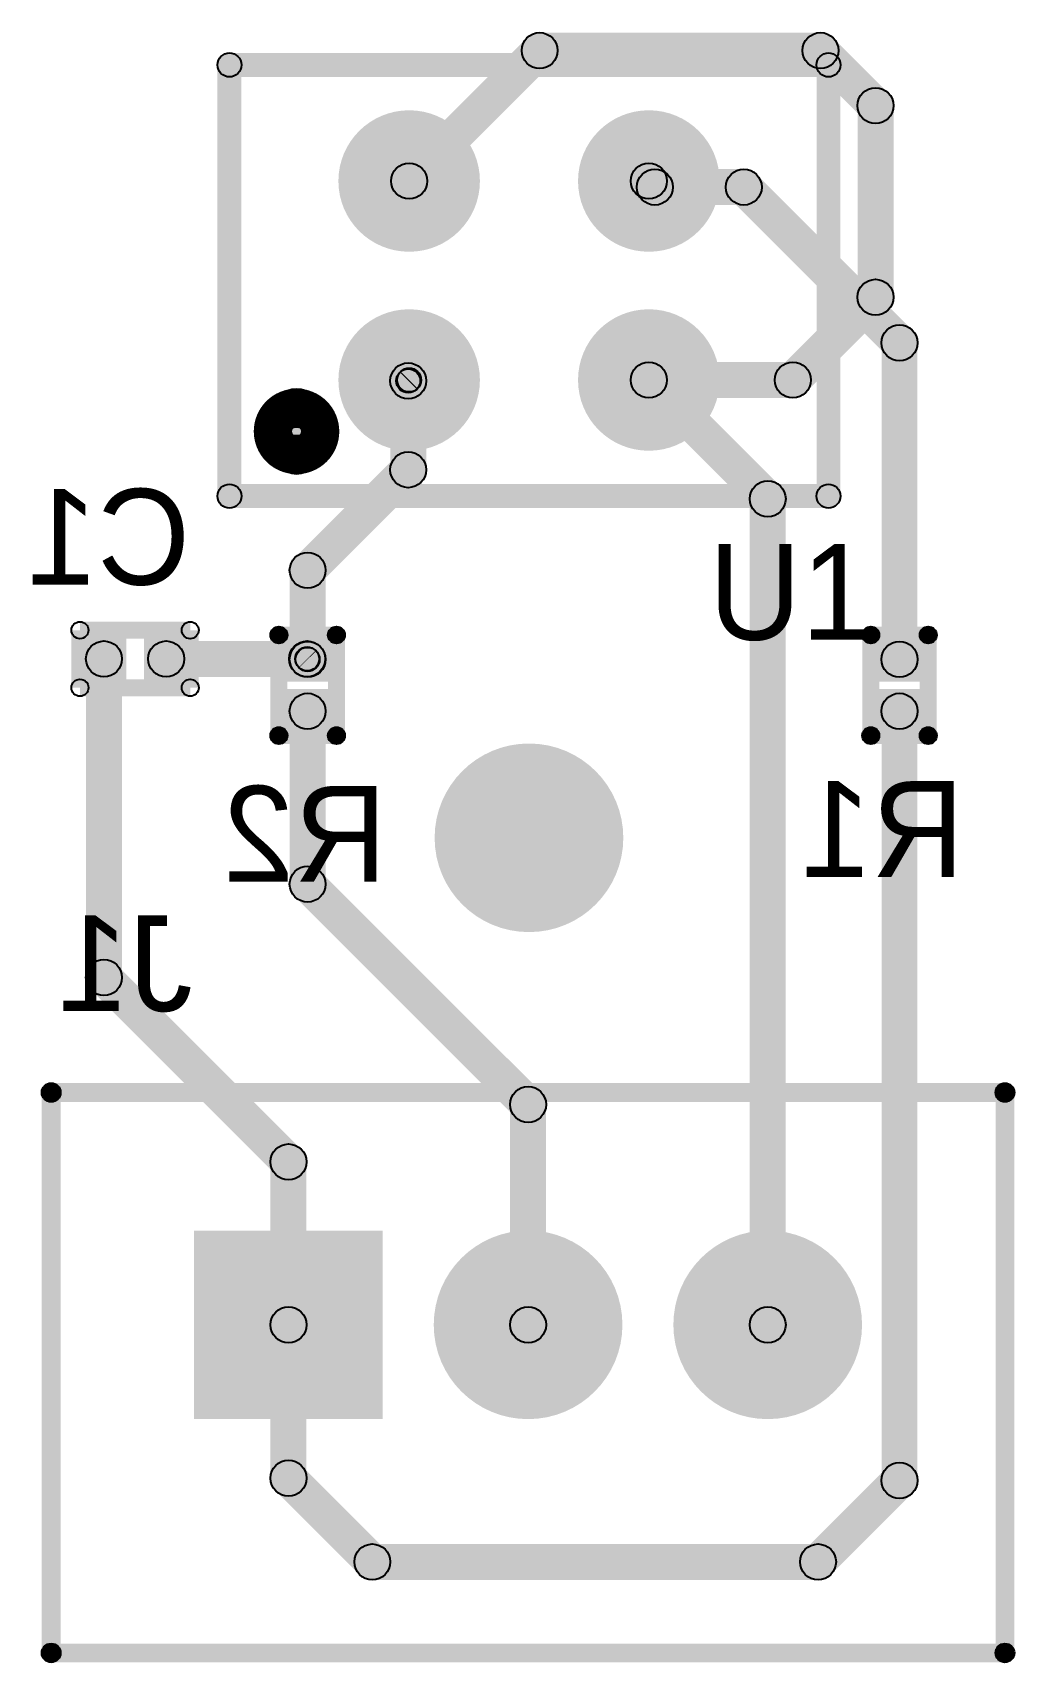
# Model space of a CAD drawing. Header units: millimetres. Extents: x 2.987 to 3.397, y 2.503 to 3.184.
import ezdxf

# ---------------------------------------------------------------- set-up
doc = ezdxf.new("R2010")
doc.units = ezdxf.units.MM
doc.header["$MEASUREMENT"] = 0
for name, color, linetype in [('BottomLayer', 5, 'Continuous'), ('BottomOverlay', 54, 'Continuous'), ('BottomPaste', 16, 'Continuous'), ('BottomSolder', 6, 'Continuous'), ('MultiLayer', 9, 'Continuous'), ('PadHoleLayer', 156, 'Continuous'), ('TopLayer', 1, 'Continuous'), ('TopOverlay', 2, 'Continuous'), ('TopSolder', 216, 'Continuous')]:
    doc.layers.add(name, color=color, linetype=linetype)

# ---------------------------------------------------------------- blocks, each defined once
blk = doc.blocks.new('B3B_XH_A_LF__SN__B_1')
at = {"layer": 'BottomLayer'}
blk.add_hatch(color=5, dxfattribs=at).paths.add_polyline_path([(-0.18937, 0.03937), (-0.11063, 0.03937), (-0.11063, -0.03937), (-0.18937, -0.03937)])
h = blk.add_hatch(color=5, dxfattribs=at)
edge = h.paths.add_edge_path()
edge.add_arc((-0.05, 0), 0.03937, 0, 360)
h = blk.add_hatch(color=5, dxfattribs=at)
edge = h.paths.add_edge_path()
edge.add_arc((0.05, 0), 0.03937, 0, 360)
at = {"layer": 'BottomOverlay'}
h = blk.add_hatch(color=54, dxfattribs=at)
edge = h.paths.add_edge_path()
edge.add_arc((-0.249, 0.097), 0.00394, 0, 360)
h = blk.add_hatch(color=54, dxfattribs=at)
edge = h.paths.add_edge_path()
edge.add_arc((-0.249, 0.097), 0.00394, 0, 360)
for points in [[(-0.24506, -0.137), (-0.25294, -0.137), (-0.25294, 0.097), (-0.24506, 0.097)], [(-0.249, 0.09306), (-0.249, 0.10094), (0.149, 0.10094), (0.149, 0.09306)], [(0.15294, -0.137), (0.14506, -0.137), (0.14506, 0.097), (0.15294, 0.097)], [(-0.249, -0.14094), (-0.249, -0.13306), (0.149, -0.13306), (0.149, -0.14094)]]:
    blk.add_hatch(color=54, dxfattribs=at).paths.add_polyline_path(points)
h = blk.add_hatch(color=54, dxfattribs=at)
edge = h.paths.add_edge_path()
edge.add_arc((0.149, 0.097), 0.00394, 0, 360)
h = blk.add_hatch(color=54, dxfattribs=at)
edge = h.paths.add_edge_path()
edge.add_arc((0.149, 0.097), 0.00394, 0, 360)
h = blk.add_hatch(color=54, dxfattribs=at)
edge = h.paths.add_edge_path()
edge.add_arc((-0.249, -0.137), 0.00394, 0, 360)
h = blk.add_hatch(color=54, dxfattribs=at)
edge = h.paths.add_edge_path()
edge.add_arc((-0.249, -0.137), 0.00394, 0, 360)
h = blk.add_hatch(color=54, dxfattribs=at)
edge = h.paths.add_edge_path()
edge.add_arc((0.149, -0.137), 0.00394, 0, 360)
h = blk.add_hatch(color=54, dxfattribs=at)
edge = h.paths.add_edge_path()
edge.add_arc((0.149, -0.137), 0.00394, 0, 360)
at = {"layer": 'BottomSolder'}
h = blk.add_hatch(color=6, dxfattribs=at)
edge = h.paths.add_edge_path()
edge.add_arc((-0.15, 0), 0.02369, 0, 360)
h = blk.add_hatch(color=6, dxfattribs=at)
edge = h.paths.add_edge_path()
edge.add_arc((-0.05, 0), 0.02369, 0, 360)
h = blk.add_hatch(color=6, dxfattribs=at)
edge = h.paths.add_edge_path()
edge.add_arc((0.05, 0), 0.02369, 0, 360)
at = {"layer": 'MultiLayer'}
blk.add_hatch(color=9, dxfattribs=at).paths.add_polyline_path([(-0.18937, 0.03937), (-0.11063, 0.03937), (-0.11063, -0.03937), (-0.18937, -0.03937)])
h = blk.add_hatch(color=9, dxfattribs=at)
edge = h.paths.add_edge_path()
edge.add_arc((-0.05, 0), 0.03937, 0, 360)
h = blk.add_hatch(color=9, dxfattribs=at)
edge = h.paths.add_edge_path()
edge.add_arc((0.05, 0), 0.03937, 0, 360)
at = {"layer": 'PadHoleLayer'}
h = blk.add_hatch(color=156, dxfattribs=at)
edge = h.paths.add_edge_path()
edge.add_arc((-0.15, 0), 0.01969, 0, 360)
h = blk.add_hatch(color=156, dxfattribs=at)
edge = h.paths.add_edge_path()
edge.add_arc((-0.05, 0), 0.01969, 0, 360)
h = blk.add_hatch(color=156, dxfattribs=at)
edge = h.paths.add_edge_path()
edge.add_arc((0.05, 0), 0.01969, 0, 360)
at = {"layer": 'TopLayer'}
blk.add_hatch(color=1, dxfattribs=at).paths.add_polyline_path([(-0.18937, 0.03937), (-0.11063, 0.03937), (-0.11063, -0.03937), (-0.18937, -0.03937)])
h = blk.add_hatch(color=1, dxfattribs=at)
edge = h.paths.add_edge_path()
edge.add_arc((-0.05, 0), 0.03937, 0, 360)
h = blk.add_hatch(color=1, dxfattribs=at)
edge = h.paths.add_edge_path()
edge.add_arc((0.05, 0), 0.03937, 0, 360)
at = {"layer": 'TopSolder'}
h = blk.add_hatch(color=216, dxfattribs=at)
edge = h.paths.add_edge_path()
edge.add_arc((-0.15, 0), 0.02369, 0, 360)
h = blk.add_hatch(color=216, dxfattribs=at)
edge = h.paths.add_edge_path()
edge.add_arc((-0.05, 0), 0.02369, 0, 360)
h = blk.add_hatch(color=216, dxfattribs=at)
edge = h.paths.add_edge_path()
edge.add_arc((0.05, 0), 0.02369, 0, 360)
at = {"layer": 'BottomOverlay'}
for centre in [(-0.249, 0.097), (-0.249, 0.097), (0.149, 0.097), (0.149, 0.097), (-0.249, -0.137), (-0.249, -0.137), (0.149, -0.137), (0.149, -0.137)]:
    blk.add_circle(centre, 0.00394, dxfattribs=at)
blk = doc.blocks.new('R___0201_B_2')
at = {"layer": 'BottomLayer'}
for points in [[(-0.01614, 0.00728), (-0.00551, 0.00728), (-0.00551, -0.00728), (-0.01614, -0.00728)], [(0.00551, 0.00728), (0.01614, 0.00728), (0.01614, -0.00728), (0.00551, -0.00728)]]:
    blk.add_hatch(color=5, dxfattribs=at).paths.add_polyline_path(points)
at = {"layer": 'BottomOverlay'}
h = blk.add_hatch(color=54, dxfattribs=at)
edge = h.paths.add_edge_path()
edge.add_arc((-0.021, 0.012), 0.00354, 0, 360)
h = blk.add_hatch(color=54, dxfattribs=at)
edge = h.paths.add_edge_path()
edge.add_arc((-0.021, 0.012), 0.00354, 0, 360)
for points in [[(0.021, 0.01554), (0.021, 0.00846), (-0.021, 0.00846), (-0.021, 0.01554)], [(-0.01746, -0.012), (-0.02454, -0.012), (-0.02454, 0.012), (-0.01746, 0.012)], [(0.02454, -0.012), (0.01746, -0.012), (0.01746, 0.012), (0.02454, 0.012)], [(0.021, -0.00846), (0.021, -0.01554), (-0.021, -0.01554), (-0.021, -0.00846)]]:
    blk.add_hatch(color=54, dxfattribs=at).paths.add_polyline_path(points)
h = blk.add_hatch(color=54, dxfattribs=at)
edge = h.paths.add_edge_path()
edge.add_arc((0.021, 0.012), 0.00354, 0, 360)
h = blk.add_hatch(color=54, dxfattribs=at)
edge = h.paths.add_edge_path()
edge.add_arc((0.021, 0.012), 0.00354, 0, 360)
h = blk.add_hatch(color=54, dxfattribs=at)
edge = h.paths.add_edge_path()
edge.add_arc((-0.021, -0.012), 0.00354, 0, 360)
h = blk.add_hatch(color=54, dxfattribs=at)
edge = h.paths.add_edge_path()
edge.add_arc((-0.021, -0.012), 0.00354, 0, 360)
h = blk.add_hatch(color=54, dxfattribs=at)
edge = h.paths.add_edge_path()
edge.add_arc((0.021, -0.012), 0.00354, 0, 360)
h = blk.add_hatch(color=54, dxfattribs=at)
edge = h.paths.add_edge_path()
edge.add_arc((0.021, -0.012), 0.00354, 0, 360)
at = {"layer": 'BottomPaste'}
for points in [[(-0.01614, 0.00728), (-0.00551, 0.00728), (-0.00551, -0.00728), (-0.01614, -0.00728)], [(0.00551, 0.00728), (0.01614, 0.00728), (0.01614, -0.00728), (0.00551, -0.00728)]]:
    blk.add_hatch(color=16, dxfattribs=at).paths.add_polyline_path(points)
at = {"layer": 'BottomSolder'}
for points in [[(-0.02014, 0.01128), (-0.00151, 0.01128), (-0.00151, -0.01128), (-0.02014, -0.01128)], [(0.00151, 0.01128), (0.02014, 0.01128), (0.02014, -0.01128), (0.00151, -0.01128)]]:
    blk.add_hatch(color=6, dxfattribs=at).paths.add_polyline_path(points)
at = {"layer": 'BottomOverlay'}
for centre in [(-0.021, 0.012), (-0.021, 0.012), (0.021, 0.012), (0.021, 0.012), (-0.021, -0.012), (-0.021, -0.012), (0.021, -0.012), (0.021, -0.012)]:
    blk.add_circle(centre, 0.00354, dxfattribs=at)
blk = doc.blocks.new('R___0201_B_3')
at = {"layer": 'BottomLayer'}
for points in [[(-0.01614, 0.00728), (-0.00551, 0.00728), (-0.00551, -0.00728), (-0.01614, -0.00728)], [(0.00551, 0.00728), (0.01614, 0.00728), (0.01614, -0.00728), (0.00551, -0.00728)]]:
    blk.add_hatch(color=5, dxfattribs=at).paths.add_polyline_path(points)
at = {"layer": 'BottomOverlay'}
h = blk.add_hatch(color=54, dxfattribs=at)
edge = h.paths.add_edge_path()
edge.add_arc((-0.021, 0.012), 0.00354, 0, 360)
h = blk.add_hatch(color=54, dxfattribs=at)
edge = h.paths.add_edge_path()
edge.add_arc((-0.021, 0.012), 0.00354, 0, 360)
for points in [[(-0.021, 0.00846), (-0.021, 0.01554), (0.021, 0.01554), (0.021, 0.00846)], [(-0.02454, 0.012), (-0.01746, 0.012), (-0.01746, -0.012), (-0.02454, -0.012)], [(0.01746, 0.012), (0.02454, 0.012), (0.02454, -0.012), (0.01746, -0.012)], [(-0.021, -0.01554), (-0.021, -0.00846), (0.021, -0.00846), (0.021, -0.01554)]]:
    blk.add_hatch(color=54, dxfattribs=at).paths.add_polyline_path(points)
h = blk.add_hatch(color=54, dxfattribs=at)
edge = h.paths.add_edge_path()
edge.add_arc((0.021, 0.012), 0.00354, 0, 360)
h = blk.add_hatch(color=54, dxfattribs=at)
edge = h.paths.add_edge_path()
edge.add_arc((0.021, 0.012), 0.00354, 0, 360)
h = blk.add_hatch(color=54, dxfattribs=at)
edge = h.paths.add_edge_path()
edge.add_arc((-0.021, -0.012), 0.00354, 0, 360)
h = blk.add_hatch(color=54, dxfattribs=at)
edge = h.paths.add_edge_path()
edge.add_arc((-0.021, -0.012), 0.00354, 0, 360)
h = blk.add_hatch(color=54, dxfattribs=at)
edge = h.paths.add_edge_path()
edge.add_arc((0.021, -0.012), 0.00354, 0, 360)
h = blk.add_hatch(color=54, dxfattribs=at)
edge = h.paths.add_edge_path()
edge.add_arc((0.021, -0.012), 0.00354, 0, 360)
at = {"layer": 'BottomPaste'}
for points in [[(-0.01614, 0.00728), (-0.00551, 0.00728), (-0.00551, -0.00728), (-0.01614, -0.00728)], [(0.00551, 0.00728), (0.01614, 0.00728), (0.01614, -0.00728), (0.00551, -0.00728)]]:
    blk.add_hatch(color=16, dxfattribs=at).paths.add_polyline_path(points)
at = {"layer": 'BottomSolder'}
for points in [[(-0.02014, 0.01128), (-0.00151, 0.01128), (-0.00151, -0.01128), (-0.02014, -0.01128)], [(0.00151, 0.01128), (0.02014, 0.01128), (0.02014, -0.01128), (0.00151, -0.01128)]]:
    blk.add_hatch(color=6, dxfattribs=at).paths.add_polyline_path(points)
at = {"layer": 'BottomOverlay'}
for centre in [(-0.021, 0.012), (-0.021, 0.012), (0.021, 0.012), (0.021, 0.012), (-0.021, -0.012), (-0.021, -0.012), (0.021, -0.012), (0.021, -0.012)]:
    blk.add_circle(centre, 0.00354, dxfattribs=at)
blk = doc.blocks.new('C___0201_B_4')
at = {"layer": 'BottomLayer'}
for points in [[(-0.01831, 0.00728), (-0.00768, 0.00728), (-0.00768, -0.00728), (-0.01831, -0.00728)], [(0.00768, 0.00728), (0.01831, 0.00728), (0.01831, -0.00728), (0.00768, -0.00728)]]:
    blk.add_hatch(color=5, dxfattribs=at).paths.add_polyline_path(points)
at = {"layer": 'BottomOverlay'}
h = blk.add_hatch(color=54, dxfattribs=at)
edge = h.paths.add_edge_path()
edge.add_arc((-0.023, 0.012), 0.00354, 0, 360)
h = blk.add_hatch(color=54, dxfattribs=at)
edge = h.paths.add_edge_path()
edge.add_arc((-0.023, 0.012), 0.00354, 0, 360)
for points in [[(-0.023, 0.00846), (-0.023, 0.01554), (0.023, 0.01554), (0.023, 0.00846)], [(-0.01946, -0.012), (-0.02654, -0.012), (-0.02654, 0.012), (-0.01946, 0.012)], [(0.02654, -0.012), (0.01946, -0.012), (0.01946, 0.012), (0.02654, 0.012)], [(-0.023, -0.01554), (-0.023, -0.00846), (0.023, -0.00846), (0.023, -0.01554)]]:
    blk.add_hatch(color=54, dxfattribs=at).paths.add_polyline_path(points)
h = blk.add_hatch(color=54, dxfattribs=at)
edge = h.paths.add_edge_path()
edge.add_arc((0.023, 0.012), 0.00354, 0, 360)
h = blk.add_hatch(color=54, dxfattribs=at)
edge = h.paths.add_edge_path()
edge.add_arc((0.023, 0.012), 0.00354, 0, 360)
h = blk.add_hatch(color=54, dxfattribs=at)
edge = h.paths.add_edge_path()
edge.add_arc((-0.023, -0.012), 0.00354, 0, 360)
h = blk.add_hatch(color=54, dxfattribs=at)
edge = h.paths.add_edge_path()
edge.add_arc((-0.023, -0.012), 0.00354, 0, 360)
h = blk.add_hatch(color=54, dxfattribs=at)
edge = h.paths.add_edge_path()
edge.add_arc((0.023, -0.012), 0.00354, 0, 360)
h = blk.add_hatch(color=54, dxfattribs=at)
edge = h.paths.add_edge_path()
edge.add_arc((0.023, -0.012), 0.00354, 0, 360)
at = {"layer": 'BottomPaste'}
for points in [[(-0.01831, 0.00728), (-0.00768, 0.00728), (-0.00768, -0.00728), (-0.01831, -0.00728)], [(0.00768, 0.00728), (0.01831, 0.00728), (0.01831, -0.00728), (0.00768, -0.00728)]]:
    blk.add_hatch(color=16, dxfattribs=at).paths.add_polyline_path(points)
at = {"layer": 'BottomSolder'}
for points in [[(-0.02231, 0.01128), (-0.00368, 0.01128), (-0.00368, -0.01128), (-0.02231, -0.01128)], [(0.00368, 0.01128), (0.02231, 0.01128), (0.02231, -0.01128), (0.00368, -0.01128)]]:
    blk.add_hatch(color=6, dxfattribs=at).paths.add_polyline_path(points)
at = {"layer": 'BottomOverlay'}
for centre in [(-0.023, 0.012), (-0.023, 0.012), (0.023, 0.012), (0.023, 0.012), (-0.023, -0.012), (-0.023, -0.012), (0.023, -0.012), (0.023, -0.012)]:
    blk.add_circle(centre, 0.00354, dxfattribs=at)
blk = doc.blocks.new('QRD1114_5')
at = {"layer": 'BottomLayer'}
h = blk.add_hatch(color=5, dxfattribs=at)
edge = h.paths.add_edge_path()
edge.add_arc((-0.04154, 0.05), 0.02953, 0, 360)
h = blk.add_hatch(color=5, dxfattribs=at)
edge = h.paths.add_edge_path()
edge.add_arc((0.04154, 0.05), 0.02953, 0, 360)
h = blk.add_hatch(color=5, dxfattribs=at)
edge = h.paths.add_edge_path()
edge.add_arc((-0.04154, -0.05), 0.02953, 0, 360)
h = blk.add_hatch(color=5, dxfattribs=at)
edge = h.paths.add_edge_path()
edge.add_arc((0.04154, -0.05), 0.02953, 0, 360)
at = {"layer": 'BottomSolder'}
h = blk.add_hatch(color=6, dxfattribs=at)
edge = h.paths.add_edge_path()
edge.add_arc((-0.04154, 0.05), 0.02172, 0, 360)
h = blk.add_hatch(color=6, dxfattribs=at)
edge = h.paths.add_edge_path()
edge.add_arc((0.04154, 0.05), 0.02172, 0, 360)
h = blk.add_hatch(color=6, dxfattribs=at)
edge = h.paths.add_edge_path()
edge.add_arc((-0.04154, -0.05), 0.02172, 0, 360)
h = blk.add_hatch(color=6, dxfattribs=at)
edge = h.paths.add_edge_path()
edge.add_arc((0.04154, -0.05), 0.02172, 0, 360)
at = {"layer": 'MultiLayer'}
h = blk.add_hatch(color=9, dxfattribs=at)
edge = h.paths.add_edge_path()
edge.add_arc((-0.04154, 0.05), 0.02953, 0, 360)
h = blk.add_hatch(color=9, dxfattribs=at)
edge = h.paths.add_edge_path()
edge.add_arc((0.04154, 0.05), 0.02953, 0, 360)
h = blk.add_hatch(color=9, dxfattribs=at)
edge = h.paths.add_edge_path()
edge.add_arc((-0.04154, -0.05), 0.02953, 0, 360)
h = blk.add_hatch(color=9, dxfattribs=at)
edge = h.paths.add_edge_path()
edge.add_arc((0.04154, -0.05), 0.02953, 0, 360)
at = {"layer": 'PadHoleLayer'}
h = blk.add_hatch(color=156, dxfattribs=at)
edge = h.paths.add_edge_path()
edge.add_arc((-0.04154, 0.05), 0.01772, 0, 360)
h = blk.add_hatch(color=156, dxfattribs=at)
edge = h.paths.add_edge_path()
edge.add_arc((0.04154, 0.05), 0.01772, 0, 360)
h = blk.add_hatch(color=156, dxfattribs=at)
edge = h.paths.add_edge_path()
edge.add_arc((-0.04154, -0.05), 0.01772, 0, 360)
h = blk.add_hatch(color=156, dxfattribs=at)
edge = h.paths.add_edge_path()
edge.add_arc((0.04154, -0.05), 0.01772, 0, 360)
at = {"layer": 'TopLayer'}
h = blk.add_hatch(color=1, dxfattribs=at)
edge = h.paths.add_edge_path()
edge.add_arc((-0.04154, 0.05), 0.02953, 0, 360)
h = blk.add_hatch(color=1, dxfattribs=at)
edge = h.paths.add_edge_path()
edge.add_arc((0.04154, 0.05), 0.02953, 0, 360)
h = blk.add_hatch(color=1, dxfattribs=at)
edge = h.paths.add_edge_path()
edge.add_arc((-0.04154, -0.05), 0.02953, 0, 360)
h = blk.add_hatch(color=1, dxfattribs=at)
edge = h.paths.add_edge_path()
edge.add_arc((0.04154, -0.05), 0.02953, 0, 360)
at = {"layer": 'TopOverlay'}
h = blk.add_hatch(color=2, dxfattribs=at)
edge = h.paths.add_edge_path()
edge.add_arc((-0.09, 0.125), 0.005, 0, 360)
h = blk.add_hatch(color=2, dxfattribs=at)
edge = h.paths.add_edge_path()
edge.add_arc((-0.09, 0.125), 0.005, 0, 360)
for points in [[(-0.09, 0.12), (-0.09, 0.13), (0.09, 0.13), (0.09, 0.12)], [(-0.095, 0.125), (-0.085, 0.125), (-0.085, -0.125), (-0.095, -0.125)], [(0.085, 0.125), (0.095, 0.125), (0.095, -0.125), (0.085, -0.125)], [(-0.09, -0.13), (-0.09, -0.12), (0.09, -0.12), (0.09, -0.13)]]:
    blk.add_hatch(color=2, dxfattribs=at).paths.add_polyline_path(points)
h = blk.add_hatch(color=2, dxfattribs=at)
edge = h.paths.add_edge_path()
edge.add_arc((0.09, 0.125), 0.005, 0, 360)
h = blk.add_hatch(color=2, dxfattribs=at)
edge = h.paths.add_edge_path()
edge.add_arc((0.09, 0.125), 0.005, 0, 360)
h = blk.add_hatch(color=2, dxfattribs=at)
edge = h.paths.add_edge_path()
edge.add_arc((-0.071, 0.097), 0.00984, 0, 360)
h = blk.add_hatch(color=2, dxfattribs=at)
edge = h.paths.add_edge_path()
edge.add_arc((-0.055, 0.097), 0.00984, 0, 360)
h = blk.add_hatch(color=2, dxfattribs=at)
edge = h.paths.add_edge_path()
edge.add_arc((-0.09, -0.125), 0.005, 0, 360)
h = blk.add_hatch(color=2, dxfattribs=at)
edge = h.paths.add_edge_path()
edge.add_arc((-0.09, -0.125), 0.005, 0, 360)
h = blk.add_hatch(color=2, dxfattribs=at)
edge = h.paths.add_edge_path()
edge.add_arc((0.09, -0.125), 0.005, 0, 360)
h = blk.add_hatch(color=2, dxfattribs=at)
edge = h.paths.add_edge_path()
edge.add_arc((0.09, -0.125), 0.005, 0, 360)
at = {"layer": 'TopSolder'}
h = blk.add_hatch(color=216, dxfattribs=at)
edge = h.paths.add_edge_path()
edge.add_arc((-0.04154, 0.05), 0.02172, 0, 360)
h = blk.add_hatch(color=216, dxfattribs=at)
edge = h.paths.add_edge_path()
edge.add_arc((0.04154, 0.05), 0.02172, 0, 360)
h = blk.add_hatch(color=216, dxfattribs=at)
edge = h.paths.add_edge_path()
edge.add_arc((-0.04154, -0.05), 0.02172, 0, 360)
h = blk.add_hatch(color=216, dxfattribs=at)
edge = h.paths.add_edge_path()
edge.add_arc((0.04154, -0.05), 0.02172, 0, 360)
at = {"layer": 'TopOverlay', "const_width": 0.01969}
blk.add_lwpolyline([(-0.055, 0.097, 1), (-0.071, 0.097, 1)], format="xyb", close=True, dxfattribs=at)
at = {"layer": 'TopOverlay'}
for centre, radius in [((-0.09, 0.125), 0.005), ((-0.09, 0.125), 0.005), ((0.09, 0.125), 0.005), ((0.09, 0.125), 0.005), ((-0.071, 0.097), 0.00984), ((-0.055, 0.097), 0.00984), ((-0.09, -0.125), 0.005), ((-0.09, -0.125), 0.005), ((0.09, -0.125), 0.005), ((0.09, -0.125), 0.005)]:
    blk.add_circle(centre, radius, dxfattribs=at)

msp = doc.modelspace()

# ---------------------------------------------------------------- hatches: boundary and pattern name
at = {"layer": 'BottomLayer'}
h = msp.add_hatch(color=5, dxfattribs=at)
edge = h.paths.add_edge_path()
edge.add_arc((3.24437, 3.12154), 0.0075, 0, 360)
for points in [[(3.23907, 3.11623), (3.24967, 3.12684), (3.25221, 3.1243), (3.2416, 3.1137)], [(3.24691, 3.1115), (3.24691, 3.1265), (3.284, 3.1265), (3.284, 3.1115)], [(3.2787, 3.1137), (3.2893, 3.1243), (3.3543, 3.0593), (3.3437, 3.0487)], [(3.3565, 2.92183), (3.3415, 2.92183), (3.3415, 3.054), (3.3565, 3.054)], [(3.14754, 3.03456), (3.14046, 3.04163), (3.14083, 3.042), (3.14791, 3.03493)], [(3.23907, 3.03316), (3.24967, 3.04377), (3.2993, 2.99414), (3.2887, 2.98353)], [(3.1515, 3.001), (3.1365, 3.001), (3.1365, 3.03809), (3.1515, 3.03809)], [(3.1073, 2.9537), (3.0967, 2.9643), (3.1387, 3.0063), (3.1493, 2.9957)], [(3.3015, 2.644), (3.2865, 2.644), (3.2865, 2.98883), (3.3015, 2.98883)], [(3.1095, 2.92183), (3.0945, 2.92183), (3.0945, 2.959), (3.1095, 2.959)], [(3.04299, 2.9145), (3.04299, 2.9295), (3.10183, 2.9295), (3.10183, 2.9145)], [(3.02451, 2.78899), (3.00951, 2.78899), (3.00951, 2.922), (3.02451, 2.922)], [(3.09829, 2.91846), (3.10536, 2.92554), (3.10554, 2.92536), (3.09846, 2.91829)], [(3.1095, 2.828), (3.0945, 2.828), (3.0945, 2.90017), (3.1095, 2.90017)], [(3.3565, 2.579), (3.3415, 2.579), (3.3415, 2.90017), (3.3565, 2.90017)], [(3.0967, 2.8227), (3.1073, 2.8333), (3.1993, 2.7413), (3.1887, 2.7307)], [(3.0117, 2.78369), (3.02231, 2.7943), (3.0993, 2.7173), (3.0887, 2.7067)], [(3.2015, 2.644), (3.1865, 2.644), (3.1865, 2.736), (3.2015, 2.736)], [(3.1015, 2.644), (3.0865, 2.644), (3.0865, 2.712), (3.1015, 2.712)], [(3.1015, 2.58), (3.0865, 2.58), (3.0865, 2.644), (3.1015, 2.644)], [(3.0887, 2.5747), (3.0993, 2.5853), (3.1343, 2.5503), (3.1237, 2.5397)], [(3.3203, 2.5397), (3.3097, 2.5503), (3.3437, 2.5843), (3.3543, 2.5737)], [(3.129, 2.5375), (3.129, 2.5525), (3.315, 2.5525), (3.315, 2.5375)]]:
    msp.add_hatch(color=5, dxfattribs=at).paths.add_polyline_path(points)
h = msp.add_hatch(color=5, dxfattribs=at)
edge = h.paths.add_edge_path()
edge.add_arc((3.24691, 3.119), 0.0075, 0, 360)
h = msp.add_hatch(color=5, dxfattribs=at)
edge = h.paths.add_edge_path()
edge.add_arc((3.24691, 3.119), 0.0075, 0, 360)
h = msp.add_hatch(color=5, dxfattribs=at)
edge = h.paths.add_edge_path()
edge.add_arc((3.284, 3.119), 0.0075, 0, 360)
h = msp.add_hatch(color=5, dxfattribs=at)
edge = h.paths.add_edge_path()
edge.add_arc((3.284, 3.119), 0.0075, 0, 360)
h = msp.add_hatch(color=5, dxfattribs=at)
edge = h.paths.add_edge_path()
edge.add_arc((3.349, 3.054), 0.0075, 0, 360)
h = msp.add_hatch(color=5, dxfattribs=at)
edge = h.paths.add_edge_path()
edge.add_arc((3.349, 3.054), 0.0075, 0, 360)
h = msp.add_hatch(color=5, dxfattribs=at)
edge = h.paths.add_edge_path()
edge.add_arc((3.144, 3.03809), 0.0075, 0, 360)
h = msp.add_hatch(color=5, dxfattribs=at)
edge = h.paths.add_edge_path()
edge.add_arc((3.144, 3.03809), 0.005, 0, 360)
h = msp.add_hatch(color=5, dxfattribs=at)
edge = h.paths.add_edge_path()
edge.add_arc((3.14437, 3.03846), 0.005, 0, 360)
h = msp.add_hatch(color=5, dxfattribs=at)
edge = h.paths.add_edge_path()
edge.add_arc((3.24437, 3.03846), 0.0075, 0, 360)
h = msp.add_hatch(color=5, dxfattribs=at)
edge = h.paths.add_edge_path()
edge.add_arc((3.144, 3.001), 0.0075, 0, 360)
h = msp.add_hatch(color=5, dxfattribs=at)
edge = h.paths.add_edge_path()
edge.add_arc((3.144, 3.001), 0.0075, 0, 360)
h = msp.add_hatch(color=5, dxfattribs=at)
edge = h.paths.add_edge_path()
edge.add_arc((3.294, 2.98883), 0.0075, 0, 360)
h = msp.add_hatch(color=5, dxfattribs=at)
edge = h.paths.add_edge_path()
edge.add_arc((3.294, 2.98883), 0.0075, 0, 360)
h = msp.add_hatch(color=5, dxfattribs=at)
edge = h.paths.add_edge_path()
edge.add_arc((3.102, 2.959), 0.0075, 0, 360)
h = msp.add_hatch(color=5, dxfattribs=at)
edge = h.paths.add_edge_path()
edge.add_arc((3.102, 2.959), 0.0075, 0, 360)
h = msp.add_hatch(color=5, dxfattribs=at)
edge = h.paths.add_edge_path()
edge.add_arc((3.01701, 2.922), 0.0075, 0, 360)
h = msp.add_hatch(color=5, dxfattribs=at)
edge = h.paths.add_edge_path()
edge.add_arc((3.04299, 2.922), 0.0075, 0, 360)
h = msp.add_hatch(color=5, dxfattribs=at)
edge = h.paths.add_edge_path()
edge.add_arc((3.10183, 2.922), 0.0075, 0, 360)
h = msp.add_hatch(color=5, dxfattribs=at)
edge = h.paths.add_edge_path()
edge.add_arc((3.102, 2.92183), 0.0075, 0, 360)
h = msp.add_hatch(color=5, dxfattribs=at)
edge = h.paths.add_edge_path()
edge.add_arc((3.10183, 2.922), 0.005, 0, 360)
h = msp.add_hatch(color=5, dxfattribs=at)
edge = h.paths.add_edge_path()
edge.add_arc((3.102, 2.92183), 0.005, 0, 360)
h = msp.add_hatch(color=5, dxfattribs=at)
edge = h.paths.add_edge_path()
edge.add_arc((3.349, 2.92183), 0.0075, 0, 360)
h = msp.add_hatch(color=5, dxfattribs=at)
edge = h.paths.add_edge_path()
edge.add_arc((3.102, 2.90017), 0.0075, 0, 360)
h = msp.add_hatch(color=5, dxfattribs=at)
edge = h.paths.add_edge_path()
edge.add_arc((3.349, 2.90017), 0.0075, 0, 360)
h = msp.add_hatch(color=5, dxfattribs=at)
edge = h.paths.add_edge_path()
edge.add_arc((3.102, 2.828), 0.0075, 0, 360)
h = msp.add_hatch(color=5, dxfattribs=at)
edge = h.paths.add_edge_path()
edge.add_arc((3.102, 2.828), 0.0075, 0, 360)
h = msp.add_hatch(color=5, dxfattribs=at)
edge = h.paths.add_edge_path()
edge.add_arc((3.01701, 2.78899), 0.0075, 0, 360)
h = msp.add_hatch(color=5, dxfattribs=at)
edge = h.paths.add_edge_path()
edge.add_arc((3.01701, 2.78899), 0.0075, 0, 360)
h = msp.add_hatch(color=5, dxfattribs=at)
edge = h.paths.add_edge_path()
edge.add_arc((3.194, 2.736), 0.0075, 0, 360)
h = msp.add_hatch(color=5, dxfattribs=at)
edge = h.paths.add_edge_path()
edge.add_arc((3.194, 2.736), 0.0075, 0, 360)
h = msp.add_hatch(color=5, dxfattribs=at)
edge = h.paths.add_edge_path()
edge.add_arc((3.094, 2.712), 0.0075, 0, 360)
h = msp.add_hatch(color=5, dxfattribs=at)
edge = h.paths.add_edge_path()
edge.add_arc((3.094, 2.712), 0.0075, 0, 360)
h = msp.add_hatch(color=5, dxfattribs=at)
edge = h.paths.add_edge_path()
edge.add_arc((3.094, 2.644), 0.0075, 0, 360)
h = msp.add_hatch(color=5, dxfattribs=at)
edge = h.paths.add_edge_path()
edge.add_arc((3.094, 2.644), 0.0075, 0, 360)
h = msp.add_hatch(color=5, dxfattribs=at)
edge = h.paths.add_edge_path()
edge.add_arc((3.194, 2.644), 0.0075, 0, 360)
h = msp.add_hatch(color=5, dxfattribs=at)
edge = h.paths.add_edge_path()
edge.add_arc((3.294, 2.644), 0.0075, 0, 360)
h = msp.add_hatch(color=5, dxfattribs=at)
edge = h.paths.add_edge_path()
edge.add_arc((3.094, 2.58), 0.0075, 0, 360)
h = msp.add_hatch(color=5, dxfattribs=at)
edge = h.paths.add_edge_path()
edge.add_arc((3.094, 2.58), 0.0075, 0, 360)
h = msp.add_hatch(color=5, dxfattribs=at)
edge = h.paths.add_edge_path()
edge.add_arc((3.349, 2.579), 0.0075, 0, 360)
h = msp.add_hatch(color=5, dxfattribs=at)
edge = h.paths.add_edge_path()
edge.add_arc((3.349, 2.579), 0.0075, 0, 360)
h = msp.add_hatch(color=5, dxfattribs=at)
edge = h.paths.add_edge_path()
edge.add_arc((3.129, 2.545), 0.0075, 0, 360)
h = msp.add_hatch(color=5, dxfattribs=at)
edge = h.paths.add_edge_path()
edge.add_arc((3.129, 2.545), 0.0075, 0, 360)
h = msp.add_hatch(color=5, dxfattribs=at)
edge = h.paths.add_edge_path()
edge.add_arc((3.315, 2.545), 0.0075, 0, 360)
h = msp.add_hatch(color=5, dxfattribs=at)
edge = h.paths.add_edge_path()
edge.add_arc((3.315, 2.545), 0.0075, 0, 360)
at = {"layer": 'PadHoleLayer'}
h = msp.add_hatch(color=156, dxfattribs=at)
edge = h.paths.add_edge_path()
edge.add_arc((3.19437, 2.84733), 0.03937, 0, 360)
at = {"layer": 'TopLayer'}
for points in [[(3.14967, 3.11623), (3.13907, 3.12684), (3.19353, 3.1813), (3.20414, 3.1707)], [(3.19883, 3.1685), (3.19883, 3.1835), (3.316, 3.1835), (3.316, 3.1685)], [(3.3107, 3.1707), (3.3213, 3.1813), (3.3443, 3.1583), (3.3337, 3.1477)], [(3.3465, 3.073), (3.3315, 3.073), (3.3315, 3.153), (3.3465, 3.153)], [(3.30977, 3.03316), (3.29916, 3.04377), (3.3337, 3.0783), (3.3443, 3.0677)], [(3.24437, 3.03096), (3.24437, 3.04596), (3.30446, 3.04596), (3.30446, 3.03096)]]:
    msp.add_hatch(color=1, dxfattribs=at).paths.add_polyline_path(points)
h = msp.add_hatch(color=1, dxfattribs=at)
edge = h.paths.add_edge_path()
edge.add_arc((3.19883, 3.176), 0.0075, 0, 360)
h = msp.add_hatch(color=1, dxfattribs=at)
edge = h.paths.add_edge_path()
edge.add_arc((3.19883, 3.176), 0.0075, 0, 360)
h = msp.add_hatch(color=1, dxfattribs=at)
edge = h.paths.add_edge_path()
edge.add_arc((3.316, 3.176), 0.0075, 0, 360)
h = msp.add_hatch(color=1, dxfattribs=at)
edge = h.paths.add_edge_path()
edge.add_arc((3.316, 3.176), 0.0075, 0, 360)
h = msp.add_hatch(color=1, dxfattribs=at)
edge = h.paths.add_edge_path()
edge.add_arc((3.339, 3.153), 0.0075, 0, 360)
h = msp.add_hatch(color=1, dxfattribs=at)
edge = h.paths.add_edge_path()
edge.add_arc((3.339, 3.153), 0.0075, 0, 360)
h = msp.add_hatch(color=1, dxfattribs=at)
edge = h.paths.add_edge_path()
edge.add_arc((3.14437, 3.12154), 0.0075, 0, 360)
h = msp.add_hatch(color=1, dxfattribs=at)
edge = h.paths.add_edge_path()
edge.add_arc((3.339, 3.073), 0.0075, 0, 360)
h = msp.add_hatch(color=1, dxfattribs=at)
edge = h.paths.add_edge_path()
edge.add_arc((3.339, 3.073), 0.0075, 0, 360)
h = msp.add_hatch(color=1, dxfattribs=at)
edge = h.paths.add_edge_path()
edge.add_arc((3.24437, 3.03846), 0.0075, 0, 360)
h = msp.add_hatch(color=1, dxfattribs=at)
edge = h.paths.add_edge_path()
edge.add_arc((3.30446, 3.03846), 0.0075, 0, 360)
h = msp.add_hatch(color=1, dxfattribs=at)
edge = h.paths.add_edge_path()
edge.add_arc((3.30446, 3.03846), 0.0075, 0, 360)

# ---------------------------------------------------------------- linework, layer by layer
at = {"layer": 'BottomLayer'}
for centre, radius in [((3.24437, 3.12154), 0.0075), ((3.24691, 3.119), 0.0075), ((3.24691, 3.119), 0.0075), ((3.284, 3.119), 0.0075), ((3.284, 3.119), 0.0075), ((3.349, 3.054), 0.0075), ((3.349, 3.054), 0.0075), ((3.144, 3.03809), 0.0075), ((3.144, 3.03809), 0.005), ((3.14437, 3.03846), 0.005), ((3.24437, 3.03846), 0.0075), ((3.144, 3.001), 0.0075), ((3.144, 3.001), 0.0075), ((3.294, 2.98883), 0.0075), ((3.294, 2.98883), 0.0075), ((3.102, 2.959), 0.0075), ((3.102, 2.959), 0.0075), ((3.01701, 2.922), 0.0075), ((3.04299, 2.922), 0.0075), ((3.10183, 2.922), 0.0075), ((3.102, 2.92183), 0.0075), ((3.10183, 2.922), 0.005), ((3.102, 2.92183), 0.005), ((3.349, 2.92183), 0.0075), ((3.102, 2.90017), 0.0075), ((3.349, 2.90017), 0.0075), ((3.102, 2.828), 0.0075), ((3.102, 2.828), 0.0075), ((3.01701, 2.78899), 0.0075), ((3.01701, 2.78899), 0.0075), ((3.194, 2.736), 0.0075), ((3.194, 2.736), 0.0075), ((3.094, 2.712), 0.0075), ((3.094, 2.712), 0.0075), ((3.094, 2.644), 0.0075), ((3.094, 2.644), 0.0075), ((3.194, 2.644), 0.0075), ((3.294, 2.644), 0.0075), ((3.094, 2.58), 0.0075), ((3.094, 2.58), 0.0075), ((3.349, 2.579), 0.0075), ((3.349, 2.579), 0.0075), ((3.129, 2.545), 0.0075), ((3.129, 2.545), 0.0075), ((3.315, 2.545), 0.0075), ((3.315, 2.545), 0.0075)]:
    msp.add_circle(centre, radius, dxfattribs=at)
at = {"layer": 'TopLayer'}
for centre in [(3.19883, 3.176), (3.19883, 3.176), (3.316, 3.176), (3.316, 3.176), (3.339, 3.153), (3.339, 3.153), (3.14437, 3.12154), (3.339, 3.073), (3.339, 3.073), (3.24437, 3.03846), (3.30446, 3.03846), (3.30446, 3.03846)]:
    msp.add_circle(centre, 0.0075, dxfattribs=at)

# ---------------------------------------------------------------- block references
for name, p, rotation in [('QRD1114_5', (3.19437, 3.08), 90), ('C___0201_B_4', (3.03, 2.922), 360), ('R___0201_B_2', (3.102, 2.911), 270), ('R___0201_B_3', (3.349, 2.911), 90)]:
    msp.add_blockref(name, p, dxfattribs=dict(rotation=rotation))
msp.add_blockref('B3B_XH_A_LF__SN__B_1', (3.244, 2.644))

# ---------------------------------------------------------------- texts
at = {"layer": 'BottomOverlay', "text_generation_flag": 2}
msp.add_text('C1', height=0.04, rotation=360, dxfattribs=at).set_placement((3.053, 2.953))
for s, p in [('R2', (3.135, 2.829)), ('R1', (3.376, 2.831)), ('J1', (3.054, 2.775))]:
    msp.add_text(s, height=0.04, dxfattribs=at).set_placement(p)
at = {"layer": 'TopOverlay'}
msp.add_text('U1', height=0.04, dxfattribs=at).set_placement((3.26937, 2.93))

doc.saveas('drawing.dxf')
